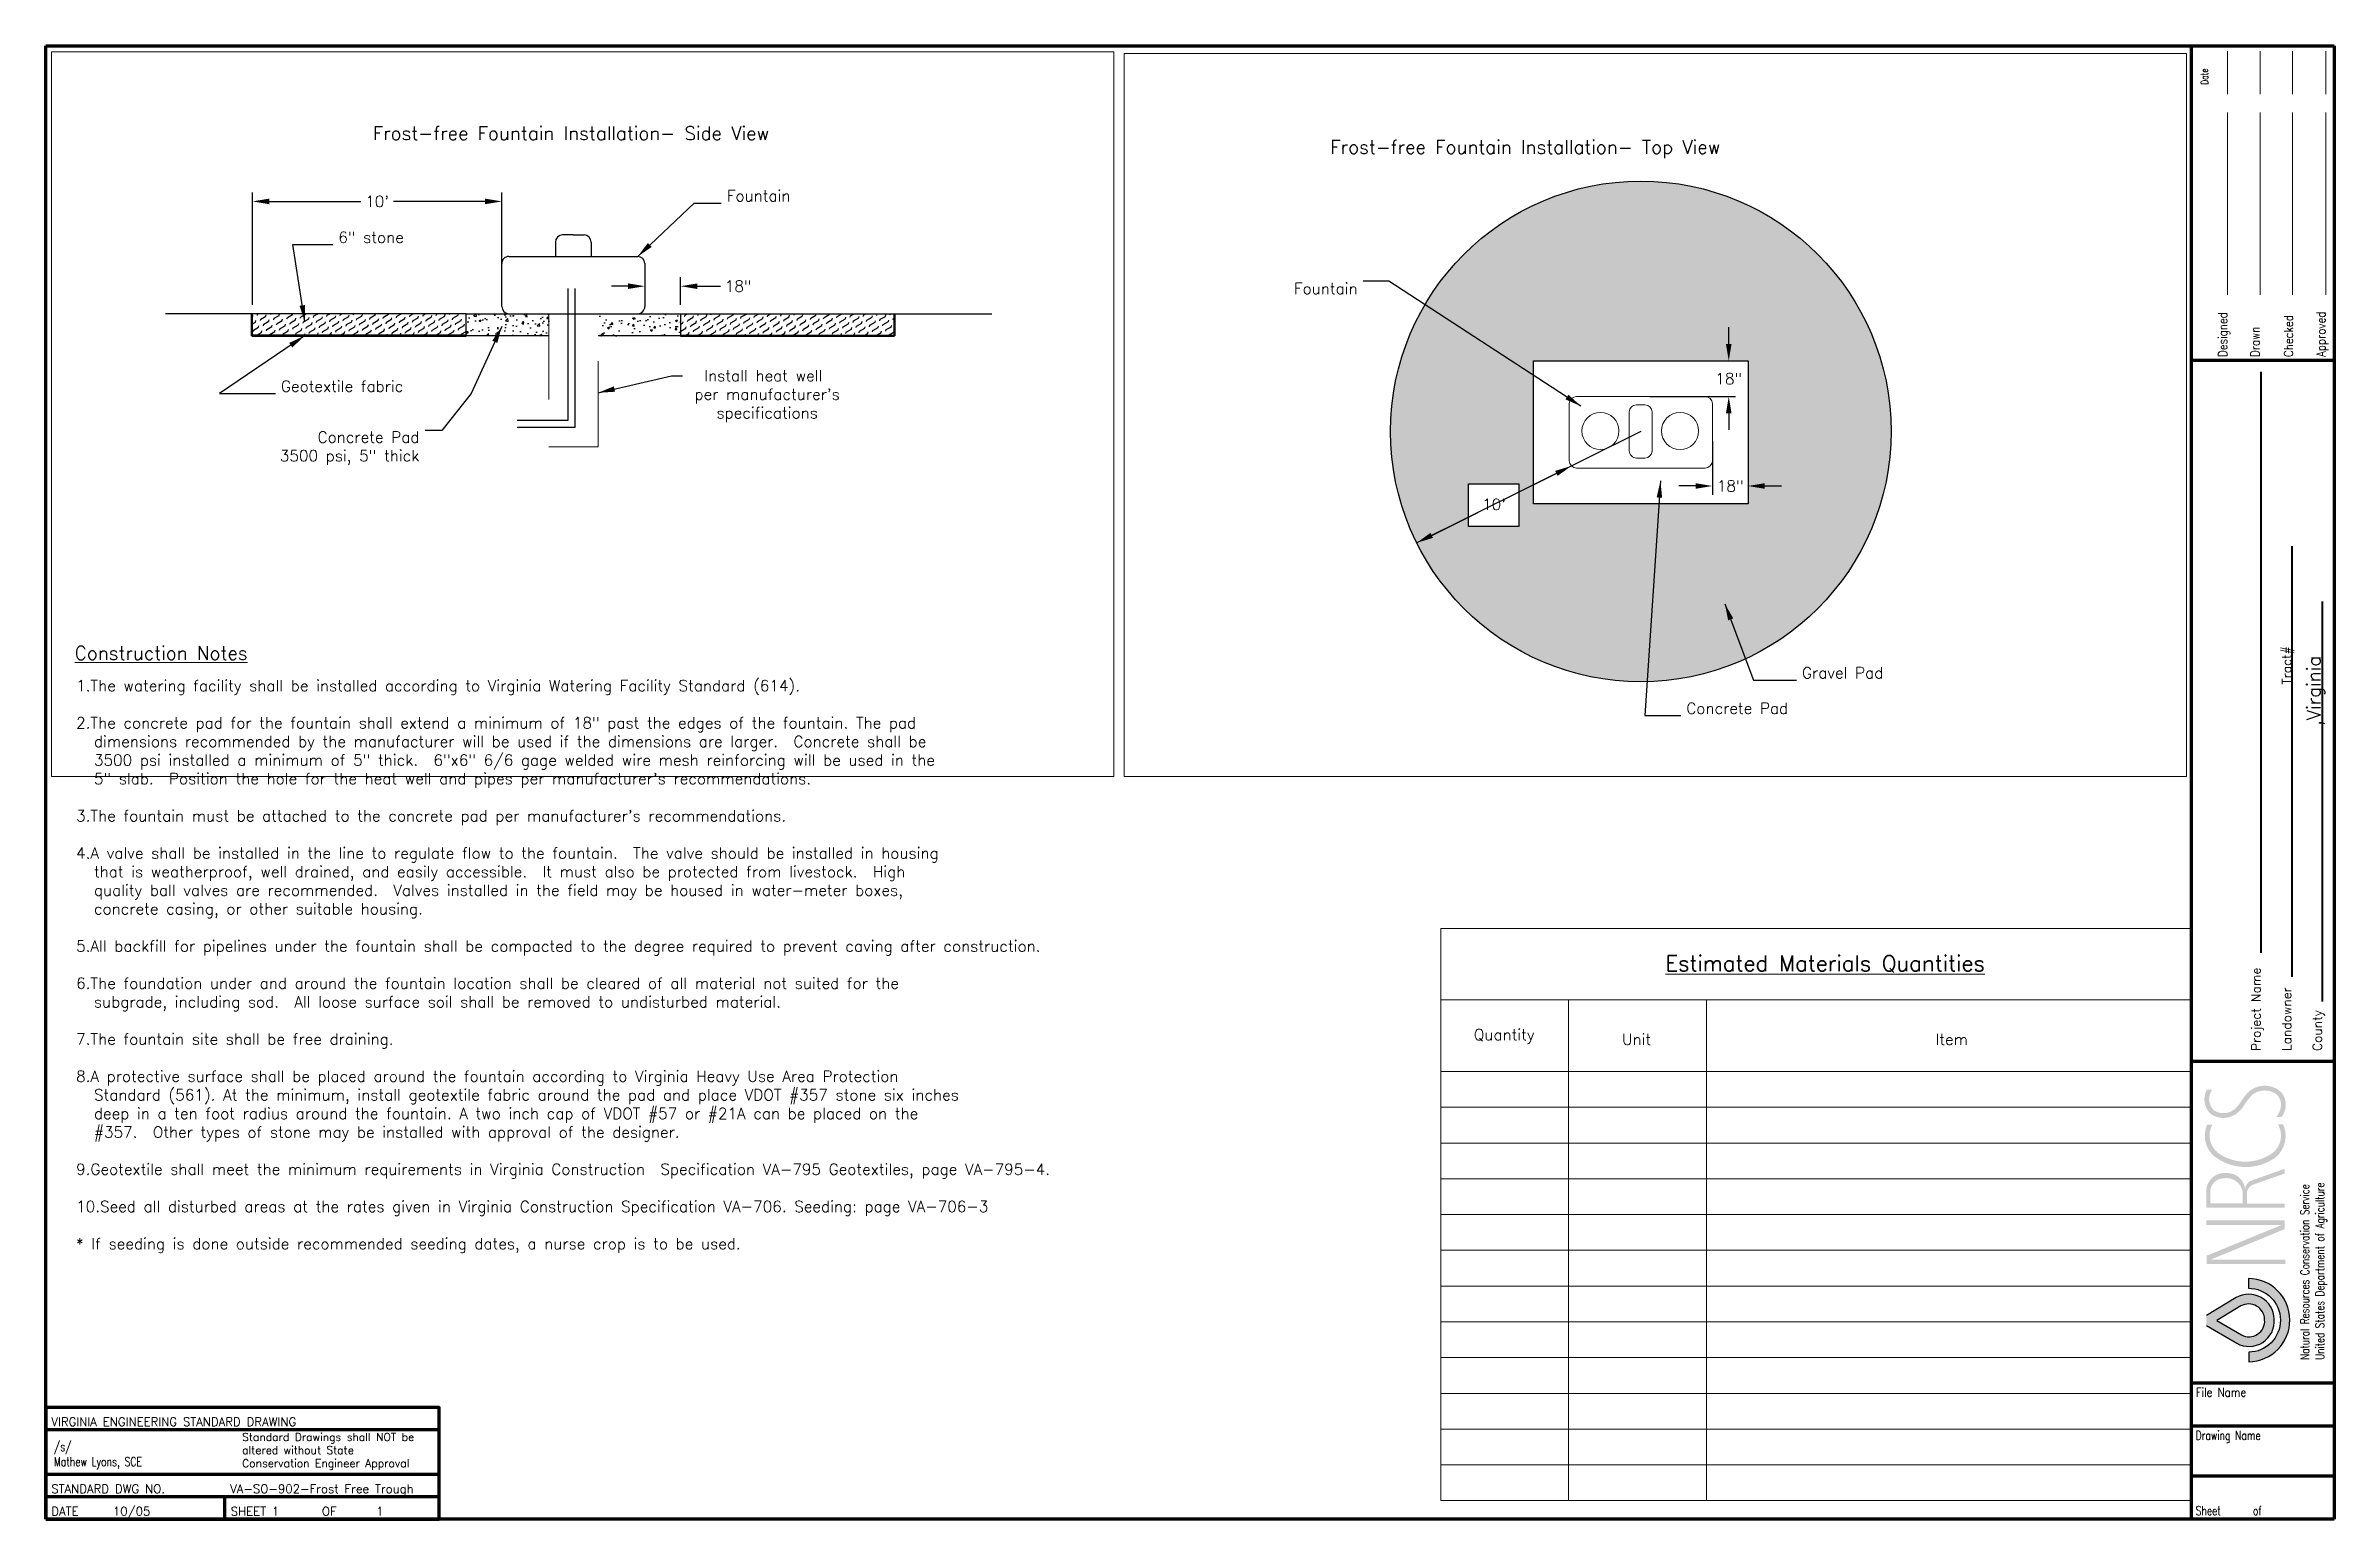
# Paper-space layout '11x17' of a CAD drawing. Header units: inches. Extents: x 0.7 to 16.7, y 0.3 to 10.6.
# The model-space entities are those that its viewports show. They can reach past a viewport. Long polylines and large blocks are cut down to what shows.
import ezdxf

# ---------------------------------------------------------------- set-up
doc = ezdxf.new("R2010")
doc.units = ezdxf.units.IN
doc.header["$LTSCALE"] = 0.33
doc.header["$MEASUREMENT"] = 0
doc.linetypes.add('DASHED2', pattern=[0.375, 0.25, -0.125])
for name, color, linetype in [('1.Text.Note', 7, 'Continuous'), ('2.Concrete', 7, 'Continuous'), ('2.Gravel', 7, 'Continuous'), ('2.Ground', 7, 'Continuous'), ('2.Htch.Gravel', 253, 'Continuous'), ('2.Pipe.1in', 7, 'Continuous'), ('4.Text.User', 7, 'Continuous')]:
    doc.layers.add(name, color=color, linetype=linetype)
for name, color, linetype, lineweight in [('2.Getx.', 7, 'Continuous', 50), ('2.HeatTube', 7, 'Continuous', 18), ('2.Tblk.Text.User', 7, 'Continuous', 18), ('2.Text.Note', 7, 'Continuous', 18), ('2.Text.User', 7, 'Continuous', 18), ('2.Trough', 7, 'Continuous', 18), ('4.Tblk.Brdr.Line', 7, 'Continuous', 70), ('4.Tblk.Logo', 7, 'Continuous', 18), ('4.Tblk.Text', 7, 'Continuous', 18)]:
    doc.layers.add(name, color=color, linetype=linetype, lineweight=lineweight)
doc.layers.add('2.hdden', color=3, linetype='Continuous', plot=False)
doc.layers.add('4.Vprt', color=4, linetype='Continuous', plot=False)
doc.styles.add('001xB.Notation (B)', font='romans.shx', dxfattribs={"height": 0.078})
doc.styles.add('001xB.Note B', font='romans.shx', dxfattribs={"height": 0.078})
doc.styles.add('001xB.NoteA', font='romans.shx', dxfattribs={"height": 0.063})
doc.styles.add('001xB.Subtitle', font='romans.shx', dxfattribs={"height": 0.09})
doc.styles.add('001xB.Title', font='romans.shx', dxfattribs={"height": 0.109})
doc.styles.add('006xB.Note B', font='romans.shx', dxfattribs={"height": 0.468})
doc.styles.add('006xB.Subtitle', font='romans.shx', dxfattribs={"height": 0.564})
doc.styles.add('Notes_Dimensions', font='simplex.shx', dxfattribs={"width": 0.75, "height": 0.09})
doc.styles.add('Title Block Notes', font='romans.shx', dxfattribs={"height": 0.12})
doc.dimstyles.new('006xB.Dims', dxfattribs={"dimtxt": 0.468, "dimasz": 0.7020000000000001, "dimexe": 0.375, "dimexo": 0.375, "dimgap": 0.234, "dimtad": 0, "dimtih": 1, "dimtoh": 1, "dimdec": 4, "dimzin": 0, "dimdsep": 46, "dimtxsty": '006xB.Note B', "dimcen": 0.7020000000000001, "dimadec": 0, "dimazin": 0, "dimtfac": 1, "dimtdec": 4, "dimtofl": 0, "dimtmove": 0, "dimatfit": 3, "dimfxl": 0, "dimtolj": 1, "dimtzin": 0, "dimarcsym": 0})
pattern_1 = [(30, (0, 0), (-0.125, 0.2165063509461097), [0.25, -0.25]), (74.99999999999999, (0.2165063509461097, 0.125), (-0.124999999790246, 0.2165063505828052), [0.0625, -0.228553391, 0.0625, -0.353553391])]

# ---------------------------------------------------------------- blocks, each defined once
blk = doc.blocks.new('*D3')
at = {"layer": '4.Text.User', "color": 0, "linetype": 'DASHED2', "lineweight": -2}
for p, q in [((26.50981551962548, 23.72501134118146), (26.50981551962548, 24.42701134118146)), ((23.19616136205671, 23.02301134118147), (26.88481551962548, 23.02301134118146)), ((23.19616136205669, 21.52301134118147), (26.88481551962548, 21.52301134118146)), ((26.50981551962548, 20.82101134118146), (26.50981551962548, 20.11901134118146))]:
    blk.add_line(p, q, dxfattribs=at)
at = {"layer": '4.Text.User', "color": 0, "linetype": 'DASHED2'}
for points in [[(26.39281551962548, 23.72501134118146), (26.62681551962548, 23.72501134118146), (26.50981551962548, 23.02301134118146)], [(26.39281551962548, 20.82101134118146), (26.62681551962548, 20.82101134118146), (26.50981551962548, 21.52301134118146)]]:
    blk.add_solid(points, dxfattribs=at)
at = {"layer": 'Defpoints', "color": 0, "linetype": 'DASHED2'}
for p in [(22.82116136205671, 23.02301134118147), (26.50981551962548, 23.02301134118146), (22.82116136205669, 21.52301134118147)]:
    blk.add_point(p, dxfattribs=at)
at = {"layer": '4.Text.User', "color": 0, "linetype": 'DASHED2', "insert": (26.50981551962548, 22.27301134118147), "char_height": 0.468, "attachment_point": 5, "style": '006xB.Note B'}
blk.add_mtext('\\A1;18"', dxfattribs=at)
blk = doc.blocks.new('*D4')
at = {"layer": '4.Text.User', "color": 0, "linetype": 'DASHED2', "lineweight": -2}
for p, q in [((25.82116136205671, 19.64801134118147), (25.82116136205671, 17.3944437203659)), ((27.32116136205671, 19.64801134118147), (27.32116136205671, 17.3944437203659)), ((25.1191613620567, 17.7694437203659), (24.41716136205671, 17.7694437203659)), ((28.02316136205671, 17.7694437203659), (28.72516136205671, 17.7694437203659))]:
    blk.add_line(p, q, dxfattribs=at)
at = {"layer": '4.Text.User', "color": 0, "linetype": 'DASHED2'}
for points in [[(25.1191613620567, 17.8864437203659), (25.1191613620567, 17.6524437203659), (25.82116136205671, 17.7694437203659)], [(28.02316136205671, 17.8864437203659), (28.02316136205671, 17.6524437203659), (27.32116136205671, 17.7694437203659)]]:
    blk.add_solid(points, dxfattribs=at)
at = {"layer": 'Defpoints', "color": 0, "linetype": 'DASHED2'}
for p in [(25.82116136205671, 20.02301134118147), (27.32116136205671, 20.02301134118147), (27.32116136205671, 17.7694437203659)]:
    blk.add_point(p, dxfattribs=at)
at = {"layer": '4.Text.User', "color": 0, "linetype": 'DASHED2', "insert": (26.57116136205671, 17.7694437203659), "char_height": 0.468, "attachment_point": 5, "style": '006xB.Note B'}
blk.add_mtext('\\A1;18"', dxfattribs=at)
blk = doc.blocks.new('*D6')
at = {"layer": '2.Text.User', "color": 0, "linetype": 'Continuous', "lineweight": -2}
for p, q in [((19.28040802505448, 18.29840649543331), (17.34358193986253, 17.33565596586968)), ((14.04732728324201, 15.69716558178157), (15.98415336843396, 16.65991611134521))]:
    blk.add_line(p, q, dxfattribs=at)
at = {"layer": '2.Text.User', "color": 0, "linetype": 'Continuous'}
for points in [[(19.22832922315578, 18.40317671254102), (19.33248682695318, 18.19363627832561), (19.90902932770072, 18.6108793068255)], [(13.99524848134331, 15.80193579888928), (14.09940608514071, 15.59239536467386), (13.41870598059576, 15.38469277038938)]]:
    blk.add_solid(points, dxfattribs=at)
at = {"layer": 'Defpoints', "color": 0, "linetype": 'Continuous'}
for p in [(19.90902932770072, 18.6108793068255), (13.41870598059576, 15.38469277038938), (13.41870598059576, 15.38469277038938)]:
    blk.add_point(p, dxfattribs=at)
at = {"layer": '2.Text.User', "color": 0, "linetype": 'Continuous', "insert": (16.66386765414824, 16.99778603860744), "char_height": 0.468, "attachment_point": 5, "style": '006xB.Note B'}
blk.add_mtext("\\A1;10'", dxfattribs=at)
blk = doc.blocks.new('*D7')
at = {"layer": '2.Text.Note', "color": 0, "linetype": 'Continuous', "lineweight": -2}
for p, q in [((78.3748142035611, 25.32086856071263), (77.6728142035611, 25.32086856071263)), ((79.0768142035611, 24.99392031943473), (79.0768142035611, 24.94586856071263)), ((80.57681420356113, 24.54392031943474), (80.57681420356113, 25.69586856071263)), ((81.27881420356113, 25.32086856071263), (82.24668423276847, 25.32086856071263))]:
    blk.add_line(p, q, dxfattribs=at)
at = {"layer": '2.Text.Note', "color": 0, "linetype": 'Continuous'}
for points in [[(78.3748142035611, 25.43786856071263), (78.3748142035611, 25.20386856071262), (79.0768142035611, 25.32086856071263)], [(81.27881420356113, 25.43786856071263), (81.27881420356113, 25.20386856071262), (80.57681420356113, 25.32086856071263)]]:
    blk.add_solid(points, dxfattribs=at)
at = {"layer": 'Defpoints', "color": 0, "linetype": 'Continuous'}
for p in [(79.0768142035611, 25.36892031943473), (80.57681420356113, 25.32086856071263), (80.57681420356113, 24.16892031943474)]:
    blk.add_point(p, dxfattribs=at)
at = {"layer": '2.Text.Note', "color": 0, "linetype": 'Continuous', "insert": (82.9932556613399, 25.32086856071263), "char_height": 0.468, "attachment_point": 5, "style": '006xB.Note B'}
blk.add_mtext('\\A1;18"', dxfattribs=at)
blk = doc.blocks.new('*D8')
at = {"layer": '2.Text.Note', "color": 0, "linetype": 'Continuous', "lineweight": -2}
for p, q in [((62.61830696407402, 24.54392031943474), (62.61830696407402, 29.25327194118725)), ((63.32030696407401, 28.87827194118725), (67.16784629810323, 28.87827194118725)), ((72.374814203561, 28.87827194118725), (68.5272748695318, 28.87827194118725)), ((73.076814203561, 25.74392031943474), (73.076814203561, 29.25327194118725))]:
    blk.add_line(p, q, dxfattribs=at)
at = {"layer": '2.Text.Note', "color": 0, "linetype": 'Continuous'}
for points in [[(63.32030696407401, 28.99527194118725), (63.32030696407401, 28.76127194118725), (62.61830696407402, 28.87827194118725)], [(72.374814203561, 28.99527194118725), (72.374814203561, 28.76127194118725), (73.076814203561, 28.87827194118725)]]:
    blk.add_solid(points, dxfattribs=at)
at = {"layer": 'Defpoints', "color": 0, "linetype": 'Continuous'}
for p in [(62.61830696407402, 28.87827194118725), (73.076814203561, 25.36892031943474), (62.61830696407402, 24.16892031943474)]:
    blk.add_point(p, dxfattribs=at)
at = {"layer": '2.Text.Note', "color": 0, "linetype": 'Continuous', "insert": (67.84756058381751, 28.87827194118725), "char_height": 0.468, "attachment_point": 5, "style": '006xB.Note B'}
blk.add_mtext("\\A1;10'", dxfattribs=at)

msp = doc.modelspace()

# ---------------------------------------------------------------- hatches: boundary and pattern name
at = {"layer": '2.Gravel', "linetype": 'Continuous'}
h = msp.add_hatch(dxfattribs=at)
h.set_pattern_fill('AR-CONC,_O', color=256, scale=0.125)
h.set_pattern_definition([(50, (0, 0), (0.8965752282509418, -0.07844016872824389), [0.09375, -1.03125]), (355, (0, 0), (-0.17343916701625, 0.9402401671250148), [0.075, -0.825]), (100.4514, (0.0747146, -0.006536675), (0.723136727142527, 0.861799427576192), [0.07967523750000001, -0.87642764]), (46.18420000000001, (0, 0.25), (1.334051310782056, -0.2068987679112726), [0.140625, -1.546875]), (96.6356, (0.11117093125, 0.23275836625), (1.168328381935879, 1.217647338625552), [0.11951286, -1.31464125]), (351.1842, (0, 0.25), (1.168327431417034, 1.217648251156656), [0.1125, -1.2375]), (21, (0.125, 0.1875), (0.7461338151480771, -0.5032736133316735), [0.09375, -1.03125]), (326.0000000000001, (0.125, 0.1875), (0.3041441649019772, 0.9064375563085663), [0.075, -0.825]), (71.4514, (0.18717779125, 0.1455604925), (1.050278285726862, 0.4031631208874405), [0.07967523750000001, -0.87642764]), (37.50000000000001, (0, 0), (0.01519981914661334, 0.4161173172891394), [0, -0.815, 0, -0.8375, 0, -0.828125]), (7.499999999999999, (0, 0), (0.3288369218026858, 0.4930146398529503), [0, -0.4775, 0, -0.79625, 0, -0.315625]), (327.5, (-0.27875, 0), (0.6672780452155114, -0.02819358966797475), [0, -0.3125, 0, -0.975, 0, -1.29375]), (317.5, (-0.40375, 0), (0.7289827116779828, 0.125131227915397), [0, -0.40625, 0, -0.6475, 0, -0.91875])])
h.paths.add_polyline_path([(75.05668218236849, 24.16892031943474), (73.376814203561, 24.16892031943474), (71.57681420356109, 24.16892031943474), (71.57681420356116, 23.24021842863581), (75.05668218236849, 23.24021842863581)])
h.paths.add_polyline_path([(80.57681420356114, 24.16892031943474), (78.77681420356109, 24.16892031943474), (77.11782802146111, 24.16892031943474), (77.1178280214611, 23.24021842863581), (80.57681420356113, 23.24021842863581)])
at = {"layer": '2.Htch.Gravel', "linetype": 'Continuous'}
h = msp.add_hatch(dxfattribs=at)
h.set_pattern_fill('FLEX,_O', color=256, angle=30)
h.set_pattern_definition(pattern_1)
h.paths.add_polyline_path([(18.32116136205669, 23.02301134118146), (27.32116136205671, 23.02301134118147), (27.3211613620567, 17.02301134118147), (18.32116136205669, 17.02301134118147), (18.32116136205669, 17.82158762158396), (17.70903352426865, 17.51731332225642), (17.70903352426865, 16.07176016912365), (15.58785588166069, 16.07176016912365), (15.58785588166069, 16.46292598498706), (13.41870598059576, 15.38469277038938, 0.7923708289482478), (33.32116136205669, 20.05843140232383, 1), (12.32116136205669, 20.05843140232383, 0.1158405212238295), (13.41870598059576, 15.38469277038938), (15.58785588166069, 16.46292598498706), (15.58785588166069, 17.86277093189614), (17.70903352426865, 17.86277093189614), (17.70903352426865, 17.51731332225641), (18.32116136205669, 17.82158762158396)])
h = msp.add_hatch(dxfattribs=at)
h.set_pattern_fill('FLEX', color=256, angle=30, style=0)
h.set_pattern_definition(pattern_1)
h.paths.add_polyline_path([(71.5768142035611, 24.16892031943474), (62.64816360175849, 24.16892031943474), (62.61830696407399, 24.16892031943474), (62.61830696407401, 23.27072565196987), (71.57681420356111, 23.27072565196987)])
h = msp.add_hatch(dxfattribs=at)
h.set_pattern_fill('FLEX', color=256, angle=30, style=0)
h.set_pattern_definition(pattern_1)
h.paths.add_polyline_path([(89.53532144304809, 24.16892031943473), (80.57681420356113, 24.16892031943474), (80.57681420356114, 23.25702584591011), (89.53532144304812, 23.25702584591011)])

# ---------------------------------------------------------------- linework, layer by layer
at = {"layer": '2.Concrete'}
for p, q in [((71.57681420356113, 23.24021842863581), (71.5768142035611, 24.16892031943474)), ((71.5768142035611, 24.16892031943474), (73.376814203561, 24.16892031943474)), ((73.376814203561, 24.16892031943474), (78.77681420356109, 24.16892031943474)), ((78.77681420356109, 24.16892031943474), (80.57681420356113, 24.16892031943474)), ((80.57681420356113, 24.16892031943474), (80.57681420356114, 23.24021842863581)), ((75.05668218236849, 23.24021842863581), (71.57681420356113, 23.24021842863581)), ((80.57681420356113, 23.24021842863581), (77.1178280214611, 23.24021842863581))]:
    msp.add_line(p, q, dxfattribs=at)
msp.add_lwpolyline([(18.32116136205669, 23.02301134118147), (27.32116136205671, 23.02301134118147), (27.32116136205671, 17.02301134118147), (18.32116136205669, 17.02301134118147)], close=True, dxfattribs=at)
at = {"layer": '2.Getx.'}
for p, q in [((62.58845032638955, 23.24021842863581), (62.58845032638953, 24.16892031943474)), ((89.5515978471461, 24.16892031943473), (89.5515978471461, 23.24021842863581)), ((71.57681420356113, 23.24021842863581), (62.58845032638955, 23.24021842863581)), ((80.57681420356113, 23.24021842863581), (89.5515978471461, 23.24021842863581))]:
    msp.add_line(p, q, dxfattribs=at)
at = {"layer": '2.Gravel'}
for p, q in [((62.61830696407402, 23.27072565196987), (62.61830696407399, 24.16892031943474)), ((71.57681420356099, 24.16892031943474), (62.64816360175849, 24.16892031943474)), ((80.57681420356113, 24.16892031943474), (89.53532144304808, 24.16892031943473)), ((89.5353214430481, 24.16892031943473), (89.53532144304812, 23.25702584591011))]:
    msp.add_line(p, q, dxfattribs=at)
at = {"layer": '2.Gravel', "lineweight": 30}
msp.add_line((71.57681420356113, 23.27072565196987), (62.61830696407402, 23.27072565196987), dxfattribs=at)
at = {"layer": '2.Gravel', "lineweight": 20}
msp.add_line((80.57681420356113, 23.25702584591011), (89.53532144304812, 23.25702584591011), dxfattribs=at)
at = {"layer": '2.Ground', "linetype": 'Continuous'}
for p, q in [((62.64816360175849, 24.16892031943474), (58.96344095524532, 24.16892031943474)), ((89.53532144304808, 24.16892031943473), (93.63986407490233, 24.16892031943474))]:
    msp.add_line(p, q, dxfattribs=at)
at = {"layer": '2.hdden', "linetype": 'Continuous'}
msp.add_line((22.82116136205669, 20.05843140232383), (13.41870598059576, 15.38469277038938), dxfattribs=at)
msp.add_lwpolyline([(15.58785588166069, 17.86277093189614), (17.70903352426865, 17.86277093189614), (17.70903352426865, 16.07176016912365), (15.58785588166069, 16.07176016912365)], close=True, dxfattribs=at)
at = {"layer": '2.HeatTube', "linetype": 'DASHED2'}
for p, q in [((75.05668218236849, 24.16892031943474), (75.05668218236849, 18.5818485667133)), ((77.1178280214611, 18.5818485667133), (77.1178280214611, 24.16892031943474)), ((75.05668218236849, 18.5818485667133), (77.1178280214611, 18.5818485667133))]:
    msp.add_line(p, q, dxfattribs=at)
at = {"layer": '2.Pipe.1in'}
for p, q in [((75.84096825521351, 25.2226318374145), (75.84096825521351, 19.69014033864087)), ((76.14096825521352, 25.2226318374145), (76.14096825521352, 19.39014033864089)), ((75.84096825521351, 19.69014033864087), (73.71507610420318, 19.69014033864087)), ((76.14096825521352, 19.39014033864088), (73.71507610420318, 19.39014033864087))]:
    msp.add_line(p, q, dxfattribs=at)
at = {"layer": '2.Trough'}
for p, q in [((19.82116136205669, 18.82301134118146), (19.8211613620567, 21.22301134118146)), ((20.1211613620567, 21.52301134118147), (25.52116136205668, 21.52301134118147)), ((22.63755545871219, 21.17563151265706), (22.99165544960744, 21.17563151265706)), ((25.82116136205671, 21.22301134118146), (25.82116136205669, 18.82301134118147)), ((22.33755545871215, 19.24123129199061), (22.33755545871218, 20.87563151265706)), ((23.29165544960744, 20.87563151265706), (23.29165544960744, 19.24123129199061)), ((25.52116136205668, 18.52301134118147), (20.12116136205669, 18.52301134118146)), ((22.99165544960744, 18.94123129199061), (22.63755545871216, 18.94123129199061))]:
    msp.add_line(p, q, dxfattribs=at)
for centre in [(21.12658207357732, 20.07674615588354), (24.46593273454089, 20.07674615588354)]:
    msp.add_circle(centre, 0.7763198227491923, dxfattribs=at)
for centre, start, end in [((20.1211613620567, 21.22301134118146), 90, 180), ((22.63755545871219, 20.87563151265706), 90, 180), ((22.99165544960744, 20.87563151265706), 0, 89.99999999999906), ((25.52116136205668, 21.22301134118146), 0, 90), ((22.63755545871216, 19.24123129199061), 179.9999999999997, 270), ((22.99165544960744, 19.24123129199061), 270, 359.9999999999997), ((20.12116136205669, 18.82301134118146), 180, 270), ((25.52116136205668, 18.82301134118147), 270, 0)]:
    msp.add_arc(centre, 0.3, start, end, dxfattribs=at)
at = {"layer": '4.Text.User'}
for p, q in [((75.32681420356101, 27.16892031943474), (75.32681420356104, 26.56892031943473)), ((76.07681420356104, 27.46892031943473), (75.62681420356103, 27.46892031943473)), ((76.07681420356104, 27.46892031943473), (76.52681420356103, 27.46892031943473)), ((76.82681420356104, 27.16892031943474), (76.82681420356104, 26.56892031943473)), ((73.07681420356101, 24.46892031943474), (73.07681420356099, 26.26892031943473)), ((73.376814203561, 26.56892031943473), (78.77681420356109, 26.56892031943473)), ((79.0768142035611, 26.26892031943472), (79.0768142035611, 24.46892031943473)), ((18.3211613620567, 23.02301134118147), (27.32116136205671, 23.02301134118147)), ((18.3211613620567, 17.02301134118147), (18.3211613620567, 23.02301134118147)), ((27.32116136205671, 23.02301134118147), (27.32116136205671, 17.02301134118147)), ((27.32116136205671, 17.02301134118147), (18.3211613620567, 17.02301134118147))]:
    msp.add_line(p, q, dxfattribs=at)
msp.add_circle((22.82116136205669, 20.05843140232383), 10.5, dxfattribs=at)
for centre, start, end in [((75.62681420356103, 27.16892031943474), 90, 180), ((76.52681420356103, 27.16892031943474), 0, 90), ((73.376814203561, 26.26892031943473), 89.99999999999994, 180), ((78.77681420356109, 26.26892031943472), 0, 90), ((73.376814203561, 24.46892031943474), 180, 270), ((78.77681420356109, 24.46892031943473), 269.9999999999999, 0)]:
    msp.add_arc(centre, 0.3, start, end, dxfattribs=at)

# ---------------------------------------------------------------- texts
for s, insert, char_height, width, attachment_point, style in [('Frost-free Fountain Installation- Top View', (9.793221487768712, 32.26840828051408), 0.5640000000000001, 25.86, 1, '006xB.Subtitle'), ('{\\H1x;Frost-free Fountain Installation- Side View}', (75.97887432927313, 31.73598415103667), 0.564, 25.86, 5, '006xB.Subtitle'), ('Fountain', (82.51894911949196, 29.34462527492134), 0.468, 6, 1, '006xB.Note B'), ('6" stone', (66.21873146987375, 27.60613058970126), 0.468, 4.45123096598229, 1, '006xB.Note B'), ('Fountain', (10.94027943707362, 25.81702255044175), 0.468, 6, 9, '006xB.Note B'), ('Geotextile fabric', (63.81181689759605, 21.35769721464358), 0.468, 6.813380481522803, 1, '006xB.Note B'), ('Gravel Pad', (29.582103915754, 10.16822424324424), 0.468, 6, 1, '006xB.Note B'), ('Concrete Pad', (24.72880060686325, 8.678453392516403), 0.468, 6, 1, '006xB.Note B')]:
    msp.add_mtext(s, dxfattribs=dict(insert=insert, char_height=char_height, width=width, attachment_point=attachment_point, style=style))
at = {"insert": (84.04802696708776, 20.71034397681363), "char_height": 0.468, "attachment_point": 5, "style": '006xB.Note B'}
msp.add_mtext("Install heat well\\P per manufacturer's\\P specifications", dxfattribs=at)
at = {"linetype": 'Continuous', "insert": (69.62166582562094, 19.22641578215543), "char_height": 0.468, "width": 6.917589962018951, "attachment_point": 3, "style": '006xB.Note B'}
msp.add_mtext('Concrete Pad\\P3500 psi, 5" thick', dxfattribs=at)

# ---------------------------------------------------------------- dimensions: what is measured, and where the dimension line sits
at = {"layer": '2.Text.Note', "linetype": 'Continuous'}
dim = msp.add_linear_dim(base=(62.61830696407402, 28.87827194118725), p1=(73.076814203561, 25.36892031943474), p2=(62.61830696407402, 24.16892031943474), text="10'", dimstyle='006xB.Dims', dxfattribs=at)
dim.commit()
dim.dimension.update_dxf_attribs({"geometry": '*D8', "text_midpoint": (67.84756058381751, 28.87827194118725)})
dim = msp.add_linear_dim(base=(80.57681420356113, 25.32086856071263), p1=(79.0768142035611, 25.36892031943473), p2=(80.57681420356113, 24.16892031943474), text='18"', dimstyle='006xB.Dims', override={"dimtxsty": '006xB.Note B'}, dxfattribs=at)
dim.commit()
dim.dimension.update_dxf_attribs({"geometry": '*D7', "text_midpoint": (82.9932556613399, 25.32086856071263), "dimtype": 160})
at = {"layer": '2.Text.User', "linetype": 'Continuous'}
dim = msp.add_aligned_dim(p1=(19.90902932770073, 18.6108793068255), p2=(13.41870598059576, 15.38469277038938), distance=0, text="10'", dimstyle='006xB.Dims', dxfattribs=at)
dim.commit()
dim.dimension.update_dxf_attribs({"geometry": '*D6', "text_midpoint": (16.66386765414824, 16.99778603860744)})
at = {"layer": '4.Text.User', "linetype": 'DASHED2'}
dim = msp.add_linear_dim(base=(26.50981551962548, 23.02301134118146), p1=(22.82116136205669, 21.52301134118147), p2=(22.82116136205671, 23.02301134118147), angle=90, text='18"', dimstyle='006xB.Dims', dxfattribs=at)
dim.commit()
dim.dimension.update_dxf_attribs({"geometry": '*D3', "text_midpoint": (26.50981551962548, 22.27301134118147), "dimtype": 160})
dim = msp.add_linear_dim(base=(27.32116136205671, 17.7694437203659), p1=(25.82116136205671, 20.02301134118147), p2=(27.32116136205671, 20.02301134118147), text='18"', dimstyle='006xB.Dims', dxfattribs=at)
dim.commit()
dim.dimension.update_dxf_attribs({"geometry": '*D4', "text_midpoint": (26.57116136205671, 17.7694437203659), "dimtype": 160})

# ---------------------------------------------------------------- leaders
at = {"annotation_type": 0, "has_hookline": 1}
for points, hookline_direction, text_width in [([(78.77681420356109, 26.56892031943472), (81.1436474283731, 28.80462527492134), (82.28494911949197, 28.80462527492134)], 0, 2.785714285714287), ([(64.81740524376426, 23.82134387811039), (64.31005216836297, 27.06613058970126), (65.98473146987375, 27.06613058970126)], 0, 2.964000000000001), ([(20.31061330970121, 21.11769532049394), (12.25591697420471, 26.35702255044176), (11.17427943707362, 26.35702255044175)], 1, 2.785714285714287), ([(64.80531230162052, 23.24218202487102), (61.23917476394303, 20.81769721464358), (63.57781689759604, 20.81769721464358)], 0, 5.682857142857141), ([(23.646218749431, 17.98243456486708), (22.99551208820004, 8.138453392516404), (24.49480060686325, 8.138453392516404)], 0, 4.702285714285713), ([(26.34436298608781, 12.83341617071014), (27.55049326742498, 9.62822424324424), (29.348103915754, 9.62822424324424)], 0, 3.744)]:
    msp.add_leader(points, dimstyle='006xB.Dims', dxfattribs=dict(at, hookline_direction=hookline_direction, text_width=text_width))
at = {"linetype": 'Continuous', "annotation_type": 0, "has_hookline": 1, "hookline_direction": 1, "text_width": 6.685714285714282}
msp.add_leader([(73.07472018678692, 23.62916455970293), (71.7981325860502, 20.82773143437723), (70.55766582562093, 19.26541578215543), (69.85566582562093, 19.26541578215543)], dimstyle='006xB.Dims', dxfattribs=at)
at = {"linetype": 'DASHED2'}
msp.add_leader([(77.1178280214611, 20.85090962548976), (80.20240042711774, 21.55911737381549), (80.6539711964405, 21.55911737381549)], dimstyle='006xB.Dims', dxfattribs=at)

psp = doc.layouts.new('11x17')

# ---------------------------------------------------------------- hatches: boundary and pattern name
at = {"layer": '4.Tblk.Logo', "lineweight": 20}
h = psp.add_hatch(color=256, dxfattribs=at)
h.paths.add_polyline_path([(16.31399446156864, 2.04208305527003), (16.31399446156864, 2.0729005472711), (15.79498593870496, 2.0729005472711), (16.31106221294096, 2.285687957842509), (16.31106221294096, 2.345855425126611), (15.7627311751469, 2.345855425126611), (15.7627311751469, 2.315037951079443), (16.29053644389365, 2.315037951079443), (15.76419729946074, 2.099315525025812), (15.76419729946074, 2.04208305527003)])
h.paths.add_polyline_path([(16.31001474523778, 2.435174889925111), (16.31001474523778, 2.464104420537307), (16.04653693753347, 2.464104420537307), (16.04653693753347, 2.543660620743882, -0.2909195284243397), (16.09422597805013, 2.597903495130222), (16.31001474523778, 2.674007682423291), (16.31001474523778, 2.707042604651729), (16.08227042014056, 2.626432599681561, 0.2535773356881624), (16.03657837729191, 2.581015346923028), (16.03397189911349, 2.562606674818735, 0.4020052294611631), (15.90342754248728, 2.67758578564867, 0.4227135857037471), (15.76205972761356, 2.555558030742379), (15.76205972761356, 2.435174889925111)])
h.paths.add_polyline_path([(16.01707706716957, 2.464558097896042), (16.01707706716957, 2.544603506249796, 0.4195188246587601), (15.88539633951835, 2.640296896458505, 0.4466814153464093), (15.79039381064734, 2.537381366302565), (15.79039381064734, 2.464558097896042)], flags=16)
h.paths.add_polyline_path([(16.24327621288561, 2.783640144076255, 0.3448591340221707), (16.29952669656227, 3.017611175888181), (16.26327639037799, 3.017611175888181, -0.416699506186028), (16.20806469238733, 2.805906224521149, -0.3074113279221537), (15.84266480722131, 2.820334656864173, -0.3717730025601387), (15.80585994077129, 3.015979829738864), (15.76811427069585, 3.015979829738864, 0.297908916092236), (15.8045224134644, 2.805862286742322, 0.3415991672635696)])
h.paths.add_polyline_path([(15.81287059582802, 3.117757744036279, -0.3652993477588803), (15.80452481981729, 3.261243458173833), (15.76677914974185, 3.261243458173833, 0.3342154096734312), (15.79148999888919, 3.091770364932639, 0.3549836583971578), (15.98701027442612, 3.103227228761536, 0.0684937296960168), (16.03076971619984, 3.156381400973697, -0.05167385557958963), (16.07607314088011, 3.215331054523826, -0.1124011771345428), (16.12137657511153, 3.245561633197998, -0.2241067274826346), (16.23992056071379, 3.236492448823416, -0.261746780318118), (16.28446893643455, 3.162427523890099, -0.1861403369734101), (16.25200147778233, 3.070224230207568), (16.28974714785777, 3.070224230207568, 0.1836176790238476), (16.31754054286901, 3.163403353713523, 0.261746780318136), (16.2562822975862, 3.265249655963853, 0.2241067274826459), (16.10957977869991, 3.276473103406044, 0.112401177134577), (16.05205702577088, 3.238088682059672, 0.05167385557957647), (16.00259750887995, 3.173731044506805, -0.06486815243433695), (15.96688484902177, 3.129707358463858, -0.3598674709814251)])
at = {"layer": '4.Tblk.Logo', "lineweight": 30}
h = psp.add_hatch(color=256, dxfattribs=at)
edge = h.paths.add_edge_path()
edge.add_arc((16.05562900480412, 1.649218038964033), 0.2909783258605583, 270.6241969356219, 449.8383631328753)
edge.add_line((16.05644988136794, 1.940195206938224), (16.05644988136794, 1.872008499952418))
edge.add_arc((16.05741524015237, 1.648637173790518), 0.2233734121799382, -89.64507437931701, 90.24761745680757, ccw=False)
edge.add_line((16.05879894486136, 1.425268047387188), (16.05879894486136, 1.358256980400096))
h = psp.add_hatch(color=256, dxfattribs=at)
edge = h.paths.add_edge_path(flags=16)
edge.add_line((15.83725493629793, 1.646658666545928), (16.00894384134542, 1.545840135156194))
edge.add_arc((16.06087718529683, 1.642677287873286), 0.1098840587179425, 241.7955341824036, 365.0694461726389)
edge.add_arc((16.05824401045357, 1.650312156482831), 0.1121066049397113, 1.060471295289722, 118.7246599001055)
edge.add_line((16.00436546697838, 1.748622854904216), (15.83725493629793, 1.646658666545928))
edge = h.paths.add_edge_path()
edge.add_line((15.76307869461349, 1.611891599627409), (15.76307869461349, 1.680519819981324))
edge.add_line((15.76307869461349, 1.680519819981324), (15.97037007570643, 1.807000762509279))
edge.add_arc((16.05824401045357, 1.650312156482829), 0.1796472868329962, 1.8128112037867936, 119.2845329873663, ccw=False)
edge.add_arc((16.06087718529683, 1.642677287873284), 0.1774247406112285, -118.67693267372408, 4.30479088013459, ccw=False)
edge.add_line((15.97573631845806, 1.487015566904692), (15.76307869461349, 1.611891599627409))

# ---------------------------------------------------------------- linework, layer by layer
at = {"layer": '1.Text.Note', "lineweight": 40}
for p, q in [((16.14625106789956, 4.216410995859114), (16.14625106789956, 8.279364103377674)), ((16.36391338199541, 4.048234273083427), (16.36391338199541, 7.060670228317854)), ((16.57511212824054, 3.877446687301726), (16.57511212824055, 6.671862286674632))]:
    psp.add_line(p, q, dxfattribs=at)
at = {"layer": '2.Tblk.Text.User'}
for p, q in [((10.41066492115225, 4.387322946274998), (10.41066492115225, 0.387322946274999)), ((10.41066492115225, 4.387322946274998), (15.65699910870995, 4.387322946274998)), ((10.41066492115225, 3.887322946274999), (15.65699910870994, 3.887322946274999)), ((11.30384693304274, 3.887322946274999), (11.30384693304274, 0.387322946274999)), ((12.26833114505738, 3.887322946274999), (12.26833114505738, 0.387322946274999)), ((10.41066492115225, 3.387322946274999), (15.65699910870994, 3.387322946274999)), ((10.41066492115225, 3.137322946274999), (15.65699910870994, 3.137322946274999)), ((10.41066492115225, 2.887322946274999), (15.53335031694718, 2.887322946274999)), ((10.41066492115225, 2.887322946274999), (15.65699910870994, 2.887322946274999)), ((10.41066492115225, 2.637322946274999), (15.65699910870994, 2.637322946274999)), ((10.41066492115225, 2.387322946274999), (15.65699910870994, 2.387322946274999)), ((10.41066492115225, 2.137322946274999), (15.65699910870994, 2.137322946274999)), ((10.41066492115225, 1.887322946274999), (15.65699910870994, 1.887322946274999)), ((10.41066492115225, 1.637322946274999), (15.65699910870994, 1.637322946274999)), ((10.41066492115225, 1.387322946274999), (15.65699910870994, 1.387322946274999)), ((10.41066492115225, 1.137322946274999), (15.65699910870994, 1.137322946274999)), ((10.41066492115225, 0.887322946274999), (15.65699910870994, 0.887322946274999)), ((10.41066492115225, 0.637322946274999), (15.65699910870994, 0.637322946274999)), ((10.41066492115225, 0.387322946274999), (15.65699910870994, 0.387322946274999))]:
    psp.add_line(p, q, dxfattribs=at)
at = {"layer": '4.Tblk.Brdr.Line'}
for p, q in [((0.6569991087099422, 0.2574265440544998), (0.6569991087099492, 10.55764862882943)), ((0.6569991087099485, 10.55764862882943), (16.65699910870995, 10.55764862882942)), ((16.65699910870995, 10.55764862882941), (16.65699910870994, 0.2574265440544856)), ((16.65699910870994, 8.357426544054489), (15.65699910870995, 8.357426544054489)), ((16.65699910870995, 3.457426544054488), (15.65699910870994, 3.457426544054488)), ((16.65699910870994, 1.207426544054488), (15.65699910870994, 1.207426544054488)), ((16.65699910870994, 0.9074265440544913), (15.65699910870994, 0.9074265440544913)), ((16.65699910870994, 0.5574265440544828), (15.65699910870994, 0.5574265440544828))]:
    psp.add_line(p, q, dxfattribs=at)
at = {"layer": '4.Tblk.Brdr.Line', "color": 0}
psp.add_line((16.65699910870994, 0.2574265440544856), (0.6569991087099422, 0.2574265440544998), dxfattribs=at)
at = {"layer": '4.Tblk.Brdr.Line'}
for points in [[(15.65699910870995, 10.55764862882942), (15.65699910870994, 0.2574265440544856)], [(3.406999087001618, 0.8824265500311375), (0.6569990870016181, 0.8824265500311375)], [(3.406999087001618, 0.5699265500311375), (0.6569990870016181, 0.5699265500311375)], [(3.406999087001618, 0.4136765500311375), (0.6569990870016181, 0.4136765500311375)], [(1.906999087001618, 0.4136765500311375), (1.906999087001618, 0.2574265500311375)]]:
    psp.add_lwpolyline(points, dxfattribs=at)
psp.add_lwpolyline([(0.6569990870016181, 0.2574265500311375), (3.406999087001618, 0.2574265500311375), (3.406999087001618, 1.038676550031137), (0.6569990870016181, 1.038676550031137)], close=True, dxfattribs=at)
at = {"layer": '4.Tblk.Logo', "lineweight": 30}
psp.add_lwpolyline([(16.05879894486136, 1.358256980400096, 0.9931657133227865), (16.05644988136794, 1.940195206938224), (16.05644988136794, 1.872008499952418, -0.9990639977997765), (16.05879894486136, 1.425268047387188), (16.05879894486136, 1.358256980400096)], format="xyb", close=True, dxfattribs=at)
for points in [[(15.76307869461349, 1.611891599627409), (15.97573631845806, 1.487015566904692, 0.5948295144615369), (16.23780138597654, 1.655995162884199, 0.5627338440588167), (15.97037007570643, 1.807000762509279), (15.76307869461349, 1.680519819981324)], [(15.83725493629793, 1.646658666545928), (16.00894384134542, 1.545840135156194, 0.596556830185391), (16.17033141361825, 1.652386987296548, 0.5638400993871066), (16.00436546697838, 1.748622854904216), (15.83725493629793, 1.646658666545928)]]:
    psp.add_lwpolyline(points, format="xyb", dxfattribs=at)
at = {"layer": '4.Tblk.Text'}
for p, q in [((15.91165494672265, 10.21937911593095), (15.91165494672265, 10.52110763965334)), ((16.13837957135644, 10.21937911593095), (16.13837957135644, 10.52110763965334)), ((16.36510228864159, 10.21937911593095), (16.36510228864159, 10.52110763965334)), ((16.59738301984277, 10.21937911593095), (16.59738301984277, 10.52110763965334)), ((15.91165494672265, 8.817026992662894), (15.91165494672265, 10.09225263200615)), ((16.13837957135644, 10.09225263200615), (16.13837957135644, 8.817026992662893)), ((16.36510228864159, 10.09225263200615), (16.36510228864159, 8.817026992662893)), ((16.59738301984277, 8.817026992662893), (16.59738301984277, 10.09225263200615))]:
    psp.add_line(p, q, dxfattribs=at)

# ---------------------------------------------------------------- texts
at = {"insert": (0.7136253249600965, 0.7019875623592469), "char_height": 0.063, "width": 1.06554934248057, "attachment_point": 4, "style": 'Notes_Dimensions'}
psp.add_mtext('/s/\\PMathew Lyons, SCE', dxfattribs=at)
at = {"layer": '1.Text.Note'}
for s, insert, char_height, width, attachment_point, rotation, style in [('Landowner                                                 Tract#              ', (16.37692737715257, 3.530454338379673), 0.063, 4.751972205674819, 7, 89.99999999999993, '001xB.NoteA'), ('                                 ,Virginia', (16.5912070972702, 3.675999336742699), 0.094, 4.751972205674818, 7, 89.99999999999997, '001xB.Subtitle'), ('Project Name', (16.07864765703495, 3.530454338379673), 0.063, 4.745210148568081, 1, 90, '001xB.NoteA'), ('County', (16.5912070972702, 3.530454338379677), 0.063, 4.706780960931145, 7, 89.99999999999999, '001xB.NoteA')]:
    psp.add_mtext(s, dxfattribs=dict(at, insert=insert, char_height=char_height, width=width, attachment_point=attachment_point, rotation=rotation, style=style))
at = {"layer": '2.Tblk.Text.User'}
for s, insert, char_height, width, attachment_point, style in [('{\\LConstruction Notes}', (0.8591793573502962, 6.359481325697693), 0.094, 2.105009876521663, 1, '001xB.Subtitle'), ('\\P\\pi-0.1248,l0.1248,t0.1248;1.The watering facility shall be installed according to Virginia Watering Facility {\\Fromans.shx|c1;Standard (614)}.\\P\\P\\pt0.119813;2.The concrete pad for the fountain shall extend a minimum of 18" past the edges of the fountain. The pad dimensions recommended by the manufacturer will be used if the dimensions are larger.  Concrete shall be 3500 psi installed a minimum of 5" thick.  6"x6" 6/6 gage welded wire mesh reinforcing will be used in the 5" slab.  Position the hole for the heat well and pipes per manufacturer\'s recommendations.\\P\\P3.The fountain must be attached to the concrete pad per manufacturer\'s recommendations.\\P\\P\\pt0.1248;4.A valve shall be installed in the line to regulate flow to the fountain.  The valve should be installed in housing that is weatherproof, well drained, and easily accessible.  It must also be protected from livestock.  High quality ball valves are recommended.  Valves installed in the field may be housed in water-meter boxes, concrete casing, or other suitable housing.\\P\\P\\pt0.119813;5.All backfill for pipelines under the {\\Fromans.shx|c1;fountain} shall be compacted to the degree required to prevent caving after construction.\\P\\pt0.1248;\\P\\pt0.119813;6.The foundation under and around the {\\Fromans.shx|c1;fountain} location shall be cleared of all material not suited for the subgrade, including sod.  All loose surface soil shall be removed to undisturbed material.\\P\\pt0.1248;\\P\\pi0,l0;7.The {\\Fromans.shx|c1;fountain} site shall be free draining.\\P\\pi-0.1248,l0.1248;\\P\\pt0.119813;8.A protective surface shall be placed around the {\\Fromans.shx|c1;fountain} according to Virginia Heavy Use Area Protection Standard (561). At the minimum, install geotextile fabric around the pad and place VDOT #357 stone six inches deep in a ten foot radius around the {\\Fromans.shx|c1;fountain}. A two inch cap of VDOT #57 or #21A can be placed on the #357.  Other types of stone may be installed with approval of the designer. \\P\\pt0.1248;\\P9.Geotextile shall meet the minimum requirements in Virginia Construction  Specification VA-795 Geotextiles, page VA-795-4.\\P\\P10.Seed all disturbed areas at the rates given in Virginia Construction Specification VA-706. Seeding: page VA-706-3\\P\\P* If seeding is done outside recommended seeding dates, a nurse crop is to be used. \\P\\P\\pi0,l0,tz;  ', (0.8690578578199357, 6.253486990125474), 0.078, 6.68781430188994, 1, '001xB.Note B'), ('{\\LEstimated Materials Quantities}', (11.98096778902039, 4.198048958590004), 0.109, 4.336787676699672, 1, '001xB.Title'), ('Quantity', (10.85402559021242, 3.631711977484211), 0.078, 0.8627583529637857, 5, '001xB.Notation (B)'), ('Unit', (11.77934022097946, 3.61212652710842), 0.078, 0.7365117365362259, 5, '001xB.Notation (B)'), ('Item', (13.8692025235493, 3.651126527108421), 0.078, 2.022126627436158, 1, '001xB.Notation (B)')]:
    psp.add_mtext(s, dxfattribs=dict(at, insert=insert, char_height=char_height, width=width, attachment_point=attachment_point, style=style))
at = {"layer": '4.Tblk.Logo', "style": 'Notes_Dimensions', "width": 0.75}
for s, p in [('Natural Resources Conservation Service', (16.48138415449391, 1.370777858451028)), ('United States Department of Agriculture', (16.58663801574361, 1.370777858451028))]:
    psp.add_text(s, height=0.06058, rotation=90, dxfattribs=at).set_placement(p)
at = {"layer": '4.Tblk.Text', "style": 'Notes_Dimensions', "width": 0.84}
for s, p in [('Designed', (15.90858030072655, 8.382204910143365)), ('Checked', (16.36872625104393, 8.382204910143365)), ('Approved', (16.59535550824608, 8.382204910143365)), ('Drawn', (16.13410329572167, 8.382204910143365))]:
    psp.add_text(s, height=0.0625, rotation=90, dxfattribs=at).set_placement(p)
at = {"layer": '4.Tblk.Text', "style": 'Notes_Dimensions'}
for s, width, p in [('File Name', 0.84, (15.68854284039939, 1.113887544496997)), ('Drawing Name', 0.75, (15.68854284039939, 0.8116945079486513)), ('Sheet      of', 0.75, (15.68854284039939, 0.2859035571656037))]:
    psp.add_text(s, height=0.0625, dxfattribs=dict(at, width=width)).set_placement(p)
at = {"layer": '4.Tblk.Text', "style": 'Title Block Notes'}
for s, p in [('VIRGINIA ENGINEERING STANDARD DRAWING', (0.6957119964037116, 0.9088703912028782)), ('STANDARD DWG NO.', (0.6957119964037116, 0.4401203912028782)), ('VA-SO-902-Frost Free Trough', (1.945711996403712, 0.4401203912028782)), ('DATE     10/05', (0.6957119964037116, 0.2829169249772788)), ('SHEET 1      OF      1', (1.950202644966839, 0.2829169249772788))]:
    psp.add_text(s, height=0.06, dxfattribs=at).set_placement(p)
at = {"layer": '4.Tblk.Text', "insert": (15.72579843491506, 10.2854614979966), "char_height": 0.05, "width": 0.1976407009715115, "attachment_point": 1, "rotation": 91, "style": 'Notes_Dimensions'}
psp.add_mtext('Date', dxfattribs=at)
at = {"layer": '4.Tblk.Text', "insert": (2.030101742366272, 0.8596122142040874), "char_height": 0.055, "width": 1.376897344635347, "attachment_point": 1, "style": 'Title Block Notes'}
psp.add_mtext('Standard Drawings shall NOT be altered without State Conservation Engineer Approval', dxfattribs=at)

# ---------------------------------------------------------------- viewports
at = {"layer": '4.Vprt', "linetype": 'Continuous'}
psp.add_viewport(center=(4.411426830552667, 7.981952599375351), size=(7.427246926389721, 5.065995168953592), view_center_point=(76.4734146169535, 19.95140879324341), view_height=30.39597040580214, dxfattribs=at)
psp.add_viewport(center=(11.91105286472698, 7.9764873410295), size=(7.427246867091242, 5.055193460324688), view_center_point=(23.4336645039055, 20.74682113417714), view_height=30.33115473213445, status=3, dxfattribs=at)

doc.saveas('drawing.dxf')
